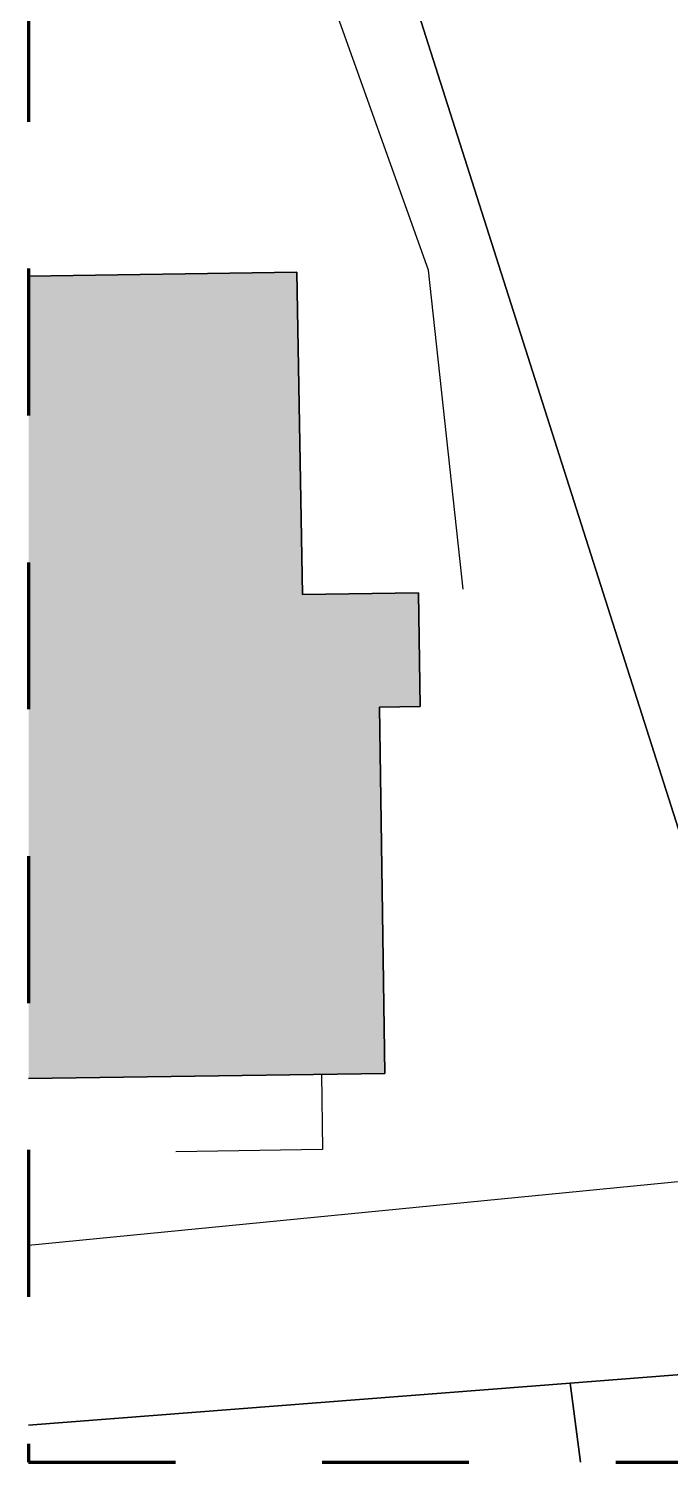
# Model space of a CAD drawing. Header units: metres. Extents: x 2.1 to 55.1, y 135.2 to 164.9.
# Drawn here: x 20.283 to 20.721, y 158.328 to 159.304 of the extents above; entities that cross this region are included whole.
import ezdxf

# ---------------------------------------------------------------- set-up
doc = ezdxf.new("R2010")
doc.units = ezdxf.units.M
for name, pattern in [('AUSGEZOGEN', [0]), ('LINIE_17', [0.025, 0, -0.025]), ('PUNKT', [6.35, 0, -6.35])]:
    doc.linetypes.add(name, pattern=pattern)
doc.layers.add('XR$1$Plankopf', color=7, linetype='AUSGEZOGEN', lineweight=13)

msp = doc.modelspace()

# ---------------------------------------------------------------- hatches: boundary and pattern name
at = {"layer": 'XR$1$Plankopf', "linetype": 'PUNKT', "lineweight": -3, "true_color": 0x8f8f8f, "transparency": 33554687}
msp.add_hatch(color=252, dxfattribs=at).paths.add_polyline_path([(20.46607, 159.13779), (20.28331, 159.13512), (20.28331, 158.58882), (20.52597, 158.59236), (20.52234, 158.8416), (20.55011, 158.84201), (20.54896, 158.91946), (20.46985, 158.91831)])

# ---------------------------------------------------------------- linework, layer by layer
at = {"layer": 'XR$1$Plankopf', "color": 1, "linetype": 'LINIE_17', "lineweight": 100, "true_color": 0xf50000, "transparency": 33554687}
for p, q in [((20.28331, 160.3402), (20.28331, 158.32756)), ((20.28331, 158.32756), (23.12091, 158.32756))]:
    msp.add_line(p, q, dxfattribs=at)
at = {"layer": 'XR$1$Plankopf', "color": 254, "linetype": 'AUSGEZOGEN', "lineweight": -3, "true_color": 0xe3e3e3, "transparency": 33554687}
msp.add_line((20.28331, 159.13512), (20.46607, 159.13779), dxfattribs=at)
at = {"layer": 'XR$1$Plankopf', "color": 7, "linetype": 'AUSGEZOGEN', "lineweight": -3, "transparency": 33554687}
msp.add_line((20.28331, 158.47537), (20.80018, 158.52611), dxfattribs=at)
msp.add_lwpolyline([(22.15796, 158.49329), (20.84161, 158.39619), (20.30273, 160.08604), (21.50161, 160.10564), (21.6349, 160.10807), (22.14063, 160.11409), (22.28576, 160.10041), (22.41938, 160.06308), (22.60164, 159.9714), (22.73169, 159.87012), (22.84738, 159.72197), (22.9366, 159.55079), (22.98483, 159.34821), (22.96695, 159.16972), (22.91036, 159.06223), (22.78626, 158.94143), (22.38756, 158.71686), (22.27253, 158.64487), (22.17659, 158.54902), (22.15796, 158.49329)], close=True, dxfattribs=at)
for points in [[(20.28331, 160.08569), (20.30273, 160.08604), (20.84161, 158.39619), (20.65239, 158.38146), (20.28331, 158.35275)], [(20.57942, 158.92193), (20.55574, 159.13927), (20.35062, 159.71252), (20.34225, 159.73496), (20.33283, 159.78616)], [(20.28331, 159.13512), (20.46607, 159.13779), (20.46985, 158.91831), (20.54896, 158.91946)], [(20.54896, 158.91946), (20.55011, 158.84201), (20.52234, 158.8416), (20.52597, 158.59236), (20.28331, 158.58882)], [(22.15796, 158.49329), (20.84161, 158.39619), (20.65239, 158.38146), (20.28331, 158.35283)], [(20.6594, 158.32756), (20.65239, 158.38146), (20.84161, 158.39619), (22.15796, 158.49329), (22.14475, 158.37954), (22.14357, 158.32756)], [(20.28331, 158.35275), (20.65239, 158.38146), (20.6594, 158.32756)]]:
    msp.add_lwpolyline(points, dxfattribs=at)
at = {"layer": 'XR$1$Plankopf', "color": 254, "linetype": 'AUSGEZOGEN', "lineweight": -3, "true_color": 0xe3e3e3, "transparency": 33554687}
for points in [[(20.28331, 158.58882), (20.52597, 158.59236), (20.52234, 158.8416), (20.55011, 158.84201), (20.54896, 158.91946), (20.46985, 158.91831), (20.46607, 159.13779), (20.28331, 159.13512)], [(20.46607, 159.13779), (20.46985, 158.91831), (20.54896, 158.91946), (20.55011, 158.84201), (20.52234, 158.8416), (20.52597, 158.59236), (20.28331, 158.58882)], [(22.32122, 158.67535), (22.27253, 158.64487), (22.17659, 158.54902), (22.15796, 158.49329), (20.84161, 158.39619), (20.65239, 158.38146), (20.28331, 158.35283)], [(20.28331, 158.35283), (20.65239, 158.38146), (20.84161, 158.39619), (22.15796, 158.49329), (22.14475, 158.37954), (22.14357, 158.32756)]]:
    msp.add_lwpolyline(points, dxfattribs=at)
at = {"layer": 'XR$1$Plankopf', "color": 7, "linetype": 'PUNKT', "lineweight": -3, "transparency": 33554687}
msp.add_lwpolyline([(20.48284, 158.59174), (20.48358, 158.54047), (20.28331, 158.5376)], dxfattribs=at)

doc.saveas('drawing.dxf')
